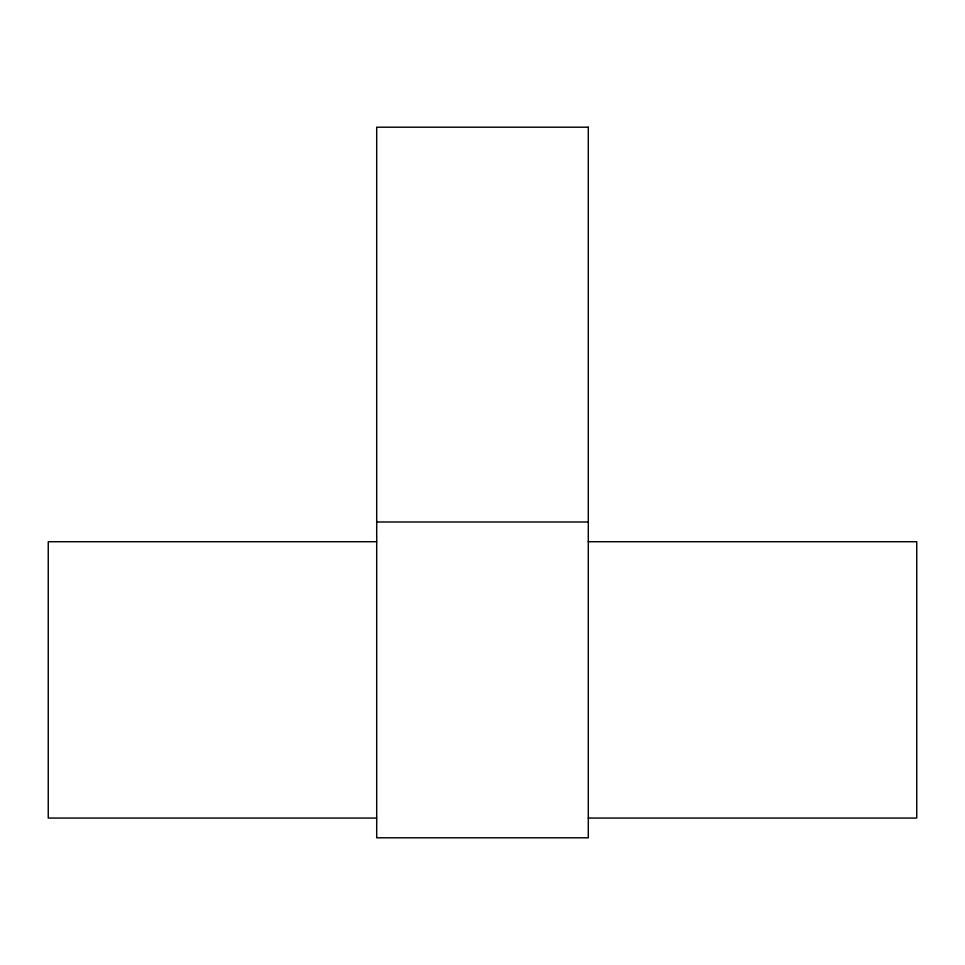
<?xml version="1.0" encoding="UTF-8"?>
<svg xmlns="http://www.w3.org/2000/svg" width="965" height="965" viewBox="0 0 965 965"><rect width="100%" height="100%" fill="white"/><g stroke="black" fill="none" stroke-linecap="round" stroke-linejoin="round"><path stroke-width="1.45" d="M376.7 521.981L588.3 521.981M376.7 541.715L48.25 541.715L48.25 818.055L376.7 818.055M588.3 541.715L916.75 541.715L916.75 818.055L588.3 818.055M588.3 127.199L376.7 127.199L376.7 837.801L588.3 837.801L588.3 127.199"/></g></svg>
